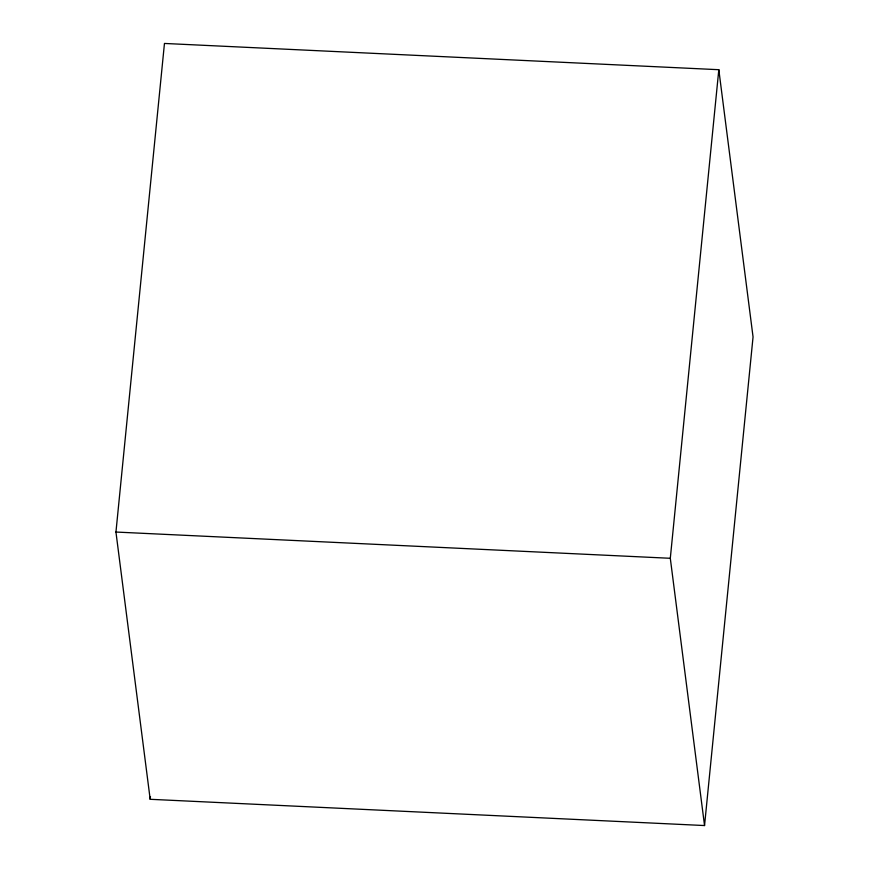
<?xml version="1.0" encoding="UTF-8"?>
<svg xmlns="http://www.w3.org/2000/svg" width="869" height="869" viewBox="0 0 869 869"><rect width="100%" height="100%" fill="white"/><g stroke="black" fill="none" stroke-linecap="round" stroke-linejoin="round"><path stroke-width="1.3" d="M115.946 532.045L164.458 43.45L718.815 69.705L753.054 336.955L704.542 825.55L150.185 799.295L115.946 532.045L670.303 558.289L704.542 825.55M150.185 799.295L150.456 796.601M670.303 558.289L718.815 69.705"/></g></svg>
